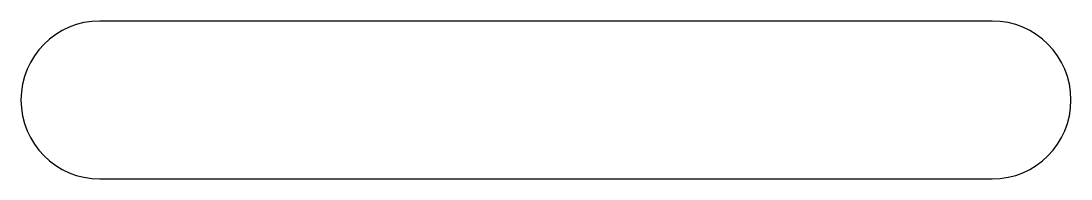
# Model space of a CAD drawing. Extents: x 505.6 to 545.6, y 475.2 to 481.2.
import ezdxf

# ---------------------------------------------------------------- set-up
doc = ezdxf.new("R2010")
doc.units = 0
doc.layers.get('0').update_dxf_attribs({"linetype": 'CONTINUOUS'})

msp = doc.modelspace()

# ---------------------------------------------------------------- linework, layer by layer
msp.add_lwpolyline([(542.628, 475.153, 1), (542.628, 481.153), (508.628, 481.153, 1), (508.628, 475.153)], format="xyb", close=True)

doc.saveas('drawing.dxf')
